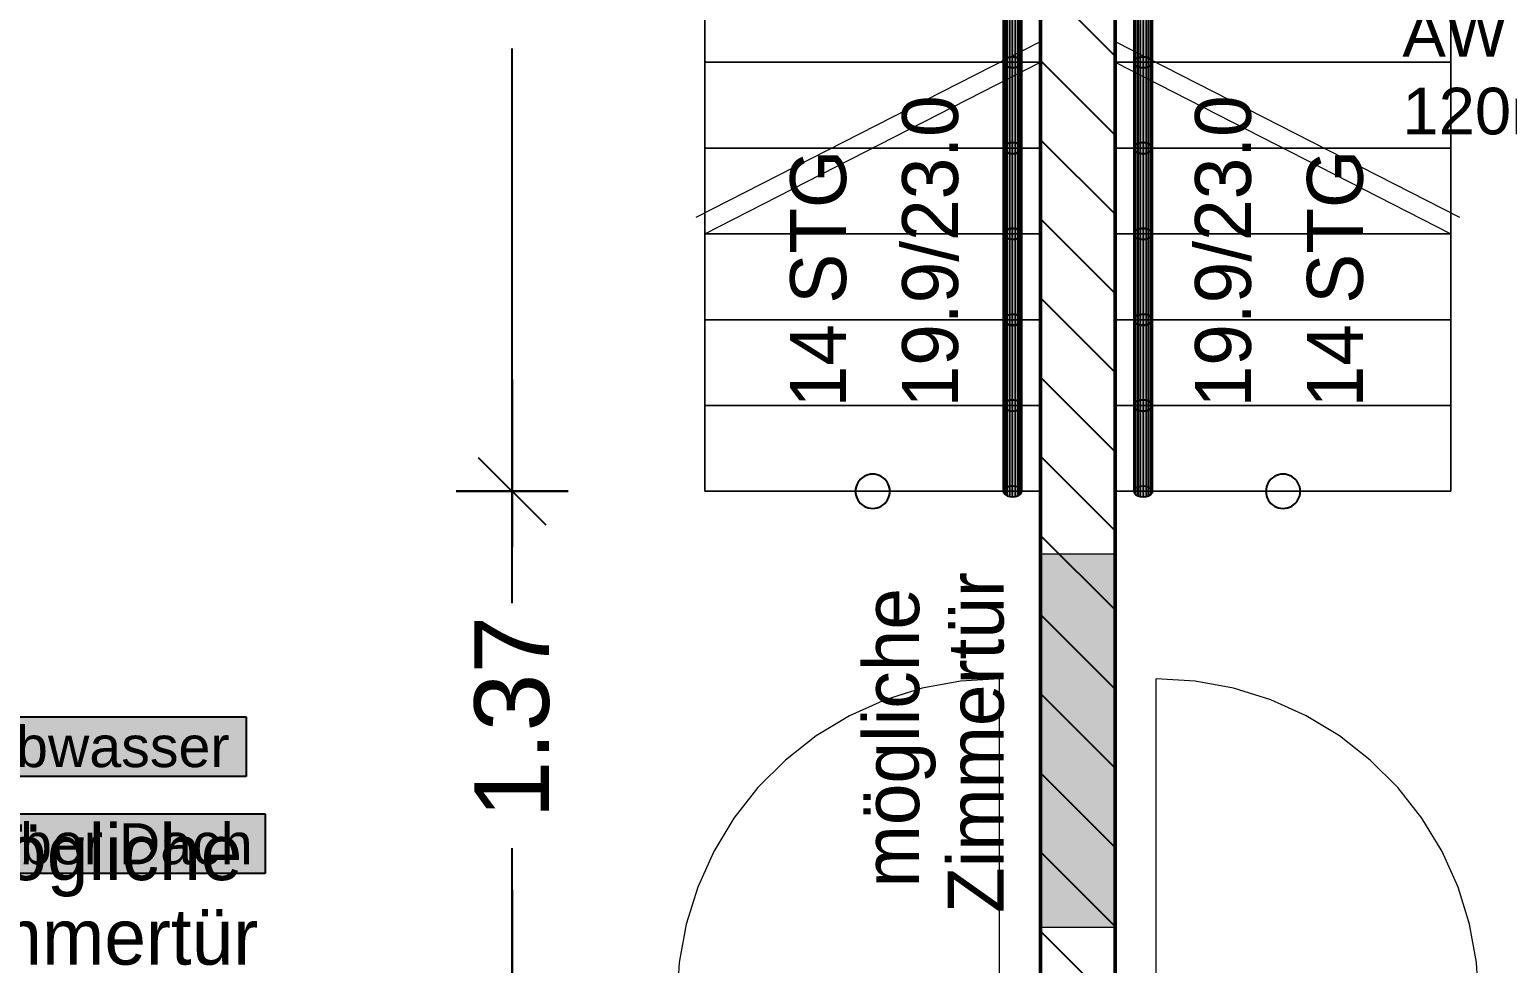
# Model space of a CAD drawing. Extents: x 0 to 756, y -25 to 420.
# Drawn here: x 202.4 to 281.6, y 265.6 to 315.7 of the extents above; entities that cross this region are included whole.
import ezdxf

# ---------------------------------------------------------------- set-up
doc = ezdxf.new("R2010")
doc.units = 0
doc.layers.get('0').update_dxf_attribs({"lineweight": 25})
doc.layers.get('DEFPOINTS').update_dxf_attribs({"lineweight": 25})
for name, color, linetype, lineweight in [('A_Innenwand', 7, 'Continuous', 25), ('Standard', 7, 'Continuous', 25), ('Text Allgemein', 7, 'Continuous', 13), ('Treppe', 7, 'Continuous', 13), ('Tür 2D', 7, 'Continuous', 13), ('Wand Holz nicht tragend', 7, 'Continuous', 13), ('Wand Holz tragend', 7, 'Continuous', 13), ('X_Text', 7, 'Continuous', 25)]:
    doc.layers.add(name, color=color, linetype=linetype, lineweight=lineweight)
doc.styles.get("Standard").update_dxf_attribs({"font": 'arial.ttf'})

# ---------------------------------------------------------------- blocks, each defined once
blk = doc.blocks.new('Referenz-A01I5YBJIE')
at = {"layer": 'DEFPOINTS', "color": 0, "linetype": 'Continuous', "lineweight": -2, "ltscale": 0.25}
for p, q in [((228.285, 290.934), (228.285, 290.934)), ((238.607, 290.934), (238.607, 290.934)), ((238.607, 290.934), (238.607, 290.934)), ((278.607, 290.934), (278.607, 290.934)), ((278.607, 290.934), (278.607, 290.934))]:
    blk.add_line(p, q, dxfattribs=at)
at = {"layer": 'Standard', "color": 0, "lineweight": -2}
for p, q in [((254.607, 318.534), (254.607, 313.934)), ((254.632, 314.026), (254.632, 318.626)), ((254.703, 314.11), (254.703, 318.71)), ((254.813, 314.176), (254.813, 318.776)), ((254.953, 314.218), (254.953, 318.818)), ((255.107, 314.233), (255.107, 318.833)), ((255.262, 314.218), (255.262, 318.818)), ((255.401, 314.176), (255.401, 318.776)), ((255.512, 314.11), (255.512, 318.71)), ((255.583, 314.026), (255.583, 318.626)), ((255.607, 313.934), (255.607, 318.534)), ((261.607, 318.534), (261.607, 313.934)), ((261.632, 318.626), (261.632, 314.026)), ((261.703, 318.71), (261.703, 314.11)), ((261.813, 318.776), (261.813, 314.176)), ((261.953, 318.818), (261.953, 314.218)), ((262.107, 318.833), (262.107, 314.233)), ((262.262, 318.818), (262.262, 314.218)), ((262.401, 318.776), (262.401, 314.176)), ((262.512, 318.71), (262.512, 314.11)), ((262.583, 318.626), (262.583, 314.026)), ((262.607, 313.934), (262.607, 318.534)), ((254.632, 313.842), (254.632, 318.442)), ((254.703, 313.758), (254.703, 318.358)), ((254.813, 313.692), (254.813, 318.292)), ((254.953, 313.65), (254.953, 318.25)), ((255.107, 313.635), (255.107, 318.235)), ((255.262, 313.65), (255.262, 318.25)), ((255.401, 313.692), (255.401, 318.292)), ((255.512, 313.758), (255.512, 318.358)), ((255.583, 313.842), (255.583, 318.442)), ((261.632, 318.442), (261.632, 313.842)), ((261.703, 318.358), (261.703, 313.758)), ((261.813, 318.292), (261.813, 313.692)), ((261.953, 318.25), (261.953, 313.65)), ((262.107, 318.235), (262.107, 313.635)), ((262.262, 318.25), (262.262, 313.65)), ((262.401, 318.292), (262.401, 313.692)), ((262.512, 318.358), (262.512, 313.758)), ((262.583, 318.442), (262.583, 313.842)), ((228.285, 290.934), (228.285, 314.676)), ((254.632, 314.026), (254.607, 313.934)), ((254.607, 313.934), (254.632, 314.026)), ((254.632, 313.842), (254.607, 313.934)), ((254.607, 313.934), (254.607, 309.334)), ((254.607, 313.934), (254.632, 313.842)), ((254.703, 314.11), (254.632, 314.026)), ((254.632, 314.026), (254.703, 314.11)), ((254.632, 309.426), (254.632, 314.026)), ((254.632, 309.242), (254.632, 313.842)), ((254.703, 313.758), (254.632, 313.842)), ((254.632, 313.842), (254.703, 313.758)), ((254.813, 314.176), (254.703, 314.11)), ((254.703, 314.11), (254.813, 314.176)), ((254.703, 309.51), (254.703, 314.11)), ((254.703, 309.158), (254.703, 313.758)), ((254.813, 313.692), (254.703, 313.758)), ((254.703, 313.758), (254.813, 313.692)), ((254.953, 314.218), (254.813, 314.176)), ((254.813, 314.176), (254.953, 314.218)), ((254.813, 309.576), (254.813, 314.176)), ((255.107, 314.233), (254.953, 314.218)), ((254.953, 314.218), (255.107, 314.233)), ((254.953, 309.618), (254.953, 314.218)), ((255.262, 314.218), (255.107, 314.233)), ((255.107, 309.633), (255.107, 314.233)), ((255.107, 314.233), (255.262, 314.218)), ((255.401, 314.176), (255.262, 314.218)), ((255.262, 309.618), (255.262, 314.218)), ((255.262, 314.218), (255.401, 314.176)), ((255.512, 314.11), (255.401, 314.176)), ((255.401, 309.576), (255.401, 314.176)), ((255.401, 314.176), (255.512, 314.11)), ((255.512, 313.758), (255.401, 313.692)), ((255.401, 313.692), (255.512, 313.758)), ((255.583, 314.026), (255.512, 314.11)), ((255.512, 309.51), (255.512, 314.11)), ((255.512, 314.11), (255.583, 314.026)), ((255.583, 313.842), (255.512, 313.758)), ((255.512, 313.758), (255.583, 313.842)), ((255.512, 309.158), (255.512, 313.758)), ((255.607, 313.934), (255.583, 314.026)), ((255.583, 309.426), (255.583, 314.026)), ((255.583, 314.026), (255.607, 313.934)), ((255.607, 313.934), (255.583, 313.842)), ((255.583, 313.842), (255.607, 313.934)), ((255.583, 309.242), (255.583, 313.842)), ((255.607, 309.334), (255.607, 313.934)), ((261.632, 314.026), (261.607, 313.934)), ((261.607, 313.934), (261.632, 314.026)), ((261.607, 313.934), (261.607, 309.334)), ((261.632, 313.842), (261.607, 313.934)), ((261.607, 313.934), (261.632, 313.842)), ((261.703, 314.11), (261.632, 314.026)), ((261.632, 314.026), (261.703, 314.11)), ((261.632, 314.026), (261.632, 309.426)), ((261.632, 313.842), (261.632, 309.242)), ((261.703, 313.758), (261.632, 313.842)), ((261.632, 313.842), (261.703, 313.758)), ((261.813, 314.176), (261.703, 314.11)), ((261.703, 314.11), (261.813, 314.176)), ((261.703, 314.11), (261.703, 309.51)), ((261.703, 313.758), (261.703, 309.158)), ((261.813, 313.692), (261.703, 313.758)), ((261.703, 313.758), (261.813, 313.692)), ((261.953, 314.218), (261.813, 314.176)), ((261.813, 314.176), (261.953, 314.218)), ((261.813, 314.176), (261.813, 309.576)), ((262.107, 314.233), (261.953, 314.218)), ((261.953, 314.218), (262.107, 314.233)), ((261.953, 314.218), (261.953, 309.618)), ((262.262, 314.218), (262.107, 314.233)), ((262.107, 314.233), (262.107, 309.633)), ((262.107, 314.233), (262.262, 314.218)), ((262.401, 314.176), (262.262, 314.218)), ((262.262, 314.218), (262.262, 309.618)), ((262.262, 314.218), (262.401, 314.176)), ((262.512, 314.11), (262.401, 314.176)), ((262.401, 314.176), (262.401, 309.576)), ((262.401, 314.176), (262.512, 314.11)), ((262.512, 313.758), (262.401, 313.692)), ((262.401, 313.692), (262.512, 313.758)), ((262.583, 314.026), (262.512, 314.11)), ((262.512, 314.11), (262.512, 309.51)), ((262.512, 314.11), (262.583, 314.026)), ((262.583, 313.842), (262.512, 313.758)), ((262.512, 313.758), (262.583, 313.842)), ((262.512, 313.758), (262.512, 309.158)), ((262.607, 313.934), (262.583, 314.026)), ((262.583, 314.026), (262.583, 309.426)), ((262.583, 314.026), (262.607, 313.934)), ((262.607, 313.934), (262.583, 313.842)), ((262.583, 313.842), (262.607, 313.934)), ((262.583, 313.842), (262.583, 309.242)), ((262.607, 309.334), (262.607, 313.934)), ((254.813, 309.092), (254.813, 313.692)), ((254.953, 313.65), (254.813, 313.692)), ((254.813, 313.692), (254.953, 313.65)), ((254.953, 309.05), (254.953, 313.65)), ((255.107, 313.635), (254.953, 313.65)), ((254.953, 313.65), (255.107, 313.635)), ((255.262, 313.65), (255.107, 313.635)), ((255.107, 313.635), (255.262, 313.65)), ((255.107, 309.035), (255.107, 313.635)), ((255.401, 313.692), (255.262, 313.65)), ((255.262, 313.65), (255.401, 313.692)), ((255.262, 309.05), (255.262, 313.65)), ((255.401, 309.092), (255.401, 313.692)), ((261.813, 313.692), (261.813, 309.092)), ((261.953, 313.65), (261.813, 313.692)), ((261.813, 313.692), (261.953, 313.65)), ((261.953, 313.65), (261.953, 309.05)), ((262.107, 313.635), (261.953, 313.65)), ((261.953, 313.65), (262.107, 313.635)), ((262.262, 313.65), (262.107, 313.635)), ((262.107, 313.635), (262.262, 313.65)), ((262.107, 313.635), (262.107, 309.035)), ((262.401, 313.692), (262.262, 313.65)), ((262.262, 313.65), (262.401, 313.692)), ((262.262, 313.65), (262.262, 309.05)), ((262.401, 313.692), (262.401, 309.092)), ((254.632, 309.426), (254.607, 309.334)), ((254.607, 309.334), (254.632, 309.426)), ((254.632, 309.242), (254.607, 309.334)), ((254.607, 309.334), (254.607, 304.734)), ((254.607, 309.334), (254.632, 309.242)), ((254.703, 309.51), (254.632, 309.426)), ((254.632, 309.426), (254.703, 309.51)), ((254.632, 304.826), (254.632, 309.426)), ((254.632, 304.642), (254.632, 309.242)), ((254.703, 309.158), (254.632, 309.242)), ((254.632, 309.242), (254.703, 309.158)), ((254.813, 309.576), (254.703, 309.51)), ((254.703, 309.51), (254.813, 309.576)), ((254.703, 304.91), (254.703, 309.51)), ((254.703, 304.558), (254.703, 309.158)), ((254.813, 309.092), (254.703, 309.158)), ((254.703, 309.158), (254.813, 309.092)), ((254.953, 309.618), (254.813, 309.576)), ((254.813, 309.576), (254.953, 309.618)), ((254.813, 304.976), (254.813, 309.576)), ((254.813, 304.492), (254.813, 309.092)), ((254.953, 309.05), (254.813, 309.092)), ((254.813, 309.092), (254.953, 309.05)), ((255.107, 309.633), (254.953, 309.618)), ((254.953, 309.618), (255.107, 309.633)), ((254.953, 305.018), (254.953, 309.618)), ((254.953, 304.45), (254.953, 309.05)), ((255.107, 309.035), (254.953, 309.05)), ((254.953, 309.05), (255.107, 309.035)), ((255.262, 309.618), (255.107, 309.633)), ((255.107, 305.033), (255.107, 309.633)), ((255.107, 309.633), (255.262, 309.618)), ((255.262, 309.05), (255.107, 309.035)), ((255.107, 309.035), (255.262, 309.05)), ((255.107, 304.435), (255.107, 309.035)), ((255.401, 309.576), (255.262, 309.618)), ((255.262, 305.018), (255.262, 309.618)), ((255.262, 309.618), (255.401, 309.576)), ((255.401, 309.092), (255.262, 309.05)), ((255.262, 309.05), (255.401, 309.092)), ((255.262, 304.45), (255.262, 309.05)), ((255.512, 309.51), (255.401, 309.576)), ((255.401, 304.976), (255.401, 309.576)), ((255.401, 309.576), (255.512, 309.51)), ((255.512, 309.158), (255.401, 309.092)), ((255.401, 309.092), (255.512, 309.158)), ((255.401, 304.492), (255.401, 309.092)), ((255.583, 309.426), (255.512, 309.51)), ((255.512, 304.91), (255.512, 309.51)), ((255.512, 309.51), (255.583, 309.426)), ((255.583, 309.242), (255.512, 309.158)), ((255.512, 309.158), (255.583, 309.242)), ((255.512, 304.558), (255.512, 309.158)), ((255.607, 309.334), (255.583, 309.426)), ((255.583, 304.826), (255.583, 309.426)), ((255.583, 309.426), (255.607, 309.334)), ((255.607, 309.334), (255.583, 309.242)), ((255.583, 309.242), (255.607, 309.334)), ((255.583, 304.642), (255.583, 309.242)), ((255.607, 304.734), (255.607, 309.334)), ((261.632, 309.426), (261.607, 309.334)), ((261.607, 309.334), (261.632, 309.426)), ((261.607, 309.334), (261.607, 304.734)), ((261.632, 309.242), (261.607, 309.334)), ((261.607, 309.334), (261.632, 309.242)), ((261.703, 309.51), (261.632, 309.426)), ((261.632, 309.426), (261.703, 309.51)), ((261.632, 309.426), (261.632, 304.826)), ((261.632, 309.242), (261.632, 304.642)), ((261.703, 309.158), (261.632, 309.242)), ((261.632, 309.242), (261.703, 309.158)), ((261.813, 309.576), (261.703, 309.51)), ((261.703, 309.51), (261.813, 309.576)), ((261.703, 309.51), (261.703, 304.91)), ((261.703, 309.158), (261.703, 304.558)), ((261.813, 309.092), (261.703, 309.158)), ((261.703, 309.158), (261.813, 309.092)), ((261.953, 309.618), (261.813, 309.576)), ((261.813, 309.576), (261.953, 309.618)), ((261.813, 309.576), (261.813, 304.976)), ((261.813, 309.092), (261.813, 304.492)), ((261.953, 309.05), (261.813, 309.092)), ((261.813, 309.092), (261.953, 309.05)), ((262.107, 309.633), (261.953, 309.618)), ((261.953, 309.618), (262.107, 309.633)), ((261.953, 309.618), (261.953, 305.018)), ((261.953, 309.05), (261.953, 304.45)), ((262.107, 309.035), (261.953, 309.05)), ((261.953, 309.05), (262.107, 309.035)), ((262.262, 309.618), (262.107, 309.633)), ((262.107, 309.633), (262.107, 305.033)), ((262.107, 309.633), (262.262, 309.618)), ((262.262, 309.05), (262.107, 309.035)), ((262.107, 309.035), (262.262, 309.05)), ((262.107, 309.035), (262.107, 304.435)), ((262.401, 309.576), (262.262, 309.618)), ((262.262, 309.618), (262.262, 305.018)), ((262.262, 309.618), (262.401, 309.576)), ((262.401, 309.092), (262.262, 309.05)), ((262.262, 309.05), (262.401, 309.092)), ((262.262, 309.05), (262.262, 304.45)), ((262.512, 309.51), (262.401, 309.576)), ((262.401, 309.576), (262.401, 304.976)), ((262.401, 309.576), (262.512, 309.51)), ((262.512, 309.158), (262.401, 309.092)), ((262.401, 309.092), (262.512, 309.158)), ((262.401, 309.092), (262.401, 304.492)), ((262.583, 309.426), (262.512, 309.51)), ((262.512, 309.51), (262.512, 304.91)), ((262.512, 309.51), (262.583, 309.426)), ((262.583, 309.242), (262.512, 309.158)), ((262.512, 309.158), (262.583, 309.242)), ((262.512, 309.158), (262.512, 304.558)), ((262.607, 309.334), (262.583, 309.426)), ((262.583, 309.426), (262.583, 304.826)), ((262.583, 309.426), (262.607, 309.334)), ((262.607, 309.334), (262.583, 309.242)), ((262.583, 309.242), (262.607, 309.334)), ((262.583, 309.242), (262.583, 304.642)), ((262.607, 304.734), (262.607, 309.334)), ((254.953, 305.018), (254.813, 304.976)), ((254.813, 304.976), (254.953, 305.018)), ((255.107, 305.033), (254.953, 305.018)), ((254.953, 305.018), (255.107, 305.033)), ((254.953, 300.418), (254.953, 305.018)), ((255.262, 305.018), (255.107, 305.033)), ((255.107, 300.433), (255.107, 305.033)), ((255.107, 305.033), (255.262, 305.018)), ((255.401, 304.976), (255.262, 305.018)), ((255.262, 300.418), (255.262, 305.018)), ((255.262, 305.018), (255.401, 304.976)), ((261.953, 305.018), (261.813, 304.976)), ((261.813, 304.976), (261.953, 305.018)), ((262.107, 305.033), (261.953, 305.018)), ((261.953, 305.018), (262.107, 305.033)), ((261.953, 305.018), (261.953, 300.418)), ((262.262, 305.018), (262.107, 305.033)), ((262.107, 305.033), (262.107, 300.433)), ((262.107, 305.033), (262.262, 305.018)), ((262.401, 304.976), (262.262, 305.018)), ((262.262, 305.018), (262.262, 300.418)), ((262.262, 305.018), (262.401, 304.976)), ((254.632, 304.826), (254.607, 304.734)), ((254.607, 304.734), (254.632, 304.826)), ((254.632, 304.642), (254.607, 304.734)), ((254.607, 304.734), (254.607, 300.134)), ((254.607, 304.734), (254.632, 304.642)), ((254.703, 304.91), (254.632, 304.826)), ((254.632, 304.826), (254.703, 304.91)), ((254.632, 300.226), (254.632, 304.826)), ((254.632, 300.042), (254.632, 304.642)), ((254.703, 304.558), (254.632, 304.642)), ((254.632, 304.642), (254.703, 304.558)), ((254.813, 304.976), (254.703, 304.91)), ((254.703, 304.91), (254.813, 304.976)), ((254.703, 300.31), (254.703, 304.91)), ((254.703, 299.958), (254.703, 304.558)), ((254.813, 304.492), (254.703, 304.558)), ((254.703, 304.558), (254.813, 304.492)), ((254.813, 300.376), (254.813, 304.976)), ((254.813, 299.892), (254.813, 304.492)), ((254.953, 304.45), (254.813, 304.492)), ((254.813, 304.492), (254.953, 304.45)), ((254.953, 299.85), (254.953, 304.45)), ((255.107, 304.435), (254.953, 304.45)), ((254.953, 304.45), (255.107, 304.435)), ((255.262, 304.45), (255.107, 304.435)), ((255.107, 304.435), (255.262, 304.45)), ((255.107, 299.835), (255.107, 304.435)), ((255.401, 304.492), (255.262, 304.45)), ((255.262, 304.45), (255.401, 304.492)), ((255.262, 299.85), (255.262, 304.45)), ((255.512, 304.91), (255.401, 304.976)), ((255.401, 300.376), (255.401, 304.976)), ((255.401, 304.976), (255.512, 304.91)), ((255.512, 304.558), (255.401, 304.492)), ((255.401, 304.492), (255.512, 304.558)), ((255.401, 299.892), (255.401, 304.492)), ((255.583, 304.826), (255.512, 304.91)), ((255.512, 300.31), (255.512, 304.91)), ((255.512, 304.91), (255.583, 304.826)), ((255.583, 304.642), (255.512, 304.558)), ((255.512, 304.558), (255.583, 304.642)), ((255.512, 299.958), (255.512, 304.558)), ((255.607, 304.734), (255.583, 304.826)), ((255.583, 300.226), (255.583, 304.826)), ((255.583, 304.826), (255.607, 304.734)), ((255.607, 304.734), (255.583, 304.642)), ((255.583, 304.642), (255.607, 304.734)), ((255.583, 300.042), (255.583, 304.642)), ((255.607, 300.134), (255.607, 304.734)), ((261.632, 304.826), (261.607, 304.734)), ((261.607, 304.734), (261.632, 304.826)), ((261.607, 304.734), (261.607, 300.134)), ((261.632, 304.642), (261.607, 304.734)), ((261.607, 304.734), (261.632, 304.642)), ((261.703, 304.91), (261.632, 304.826)), ((261.632, 304.826), (261.703, 304.91)), ((261.632, 304.826), (261.632, 300.226)), ((261.632, 304.642), (261.632, 300.042)), ((261.703, 304.558), (261.632, 304.642)), ((261.632, 304.642), (261.703, 304.558)), ((261.813, 304.976), (261.703, 304.91)), ((261.703, 304.91), (261.813, 304.976)), ((261.703, 304.91), (261.703, 300.31)), ((261.703, 304.558), (261.703, 299.958)), ((261.813, 304.492), (261.703, 304.558)), ((261.703, 304.558), (261.813, 304.492)), ((261.813, 304.976), (261.813, 300.376)), ((261.813, 304.492), (261.813, 299.892)), ((261.953, 304.45), (261.813, 304.492)), ((261.813, 304.492), (261.953, 304.45)), ((261.953, 304.45), (261.953, 299.85)), ((262.107, 304.435), (261.953, 304.45)), ((261.953, 304.45), (262.107, 304.435)), ((262.262, 304.45), (262.107, 304.435)), ((262.107, 304.435), (262.262, 304.45)), ((262.107, 304.435), (262.107, 299.835)), ((262.401, 304.492), (262.262, 304.45)), ((262.262, 304.45), (262.401, 304.492)), ((262.262, 304.45), (262.262, 299.85)), ((262.512, 304.91), (262.401, 304.976)), ((262.401, 304.976), (262.401, 300.376)), ((262.401, 304.976), (262.512, 304.91)), ((262.512, 304.558), (262.401, 304.492)), ((262.401, 304.492), (262.512, 304.558)), ((262.401, 304.492), (262.401, 299.892)), ((262.583, 304.826), (262.512, 304.91)), ((262.512, 304.91), (262.512, 300.31)), ((262.512, 304.91), (262.583, 304.826)), ((262.583, 304.642), (262.512, 304.558)), ((262.512, 304.558), (262.583, 304.642)), ((262.512, 304.558), (262.512, 299.958)), ((262.607, 304.734), (262.583, 304.826)), ((262.583, 304.826), (262.583, 300.226)), ((262.583, 304.826), (262.607, 304.734)), ((262.607, 304.734), (262.583, 304.642)), ((262.583, 304.642), (262.607, 304.734)), ((262.583, 304.642), (262.583, 300.042)), ((262.607, 300.134), (262.607, 304.734)), ((254.703, 300.31), (254.632, 300.226)), ((254.632, 300.226), (254.703, 300.31)), ((254.813, 300.376), (254.703, 300.31)), ((254.703, 300.31), (254.813, 300.376)), ((254.703, 295.71), (254.703, 300.31)), ((254.953, 300.418), (254.813, 300.376)), ((254.813, 300.376), (254.953, 300.418)), ((254.813, 295.776), (254.813, 300.376)), ((255.107, 300.433), (254.953, 300.418)), ((254.953, 300.418), (255.107, 300.433)), ((254.953, 295.818), (254.953, 300.418)), ((255.262, 300.418), (255.107, 300.433)), ((255.107, 295.833), (255.107, 300.433)), ((255.107, 300.433), (255.262, 300.418)), ((255.401, 300.376), (255.262, 300.418)), ((255.262, 295.818), (255.262, 300.418)), ((255.262, 300.418), (255.401, 300.376)), ((255.512, 300.31), (255.401, 300.376)), ((255.401, 295.776), (255.401, 300.376)), ((255.401, 300.376), (255.512, 300.31)), ((255.583, 300.226), (255.512, 300.31)), ((255.512, 295.71), (255.512, 300.31)), ((255.512, 300.31), (255.583, 300.226)), ((261.703, 300.31), (261.632, 300.226)), ((261.632, 300.226), (261.703, 300.31)), ((261.813, 300.376), (261.703, 300.31)), ((261.703, 300.31), (261.813, 300.376)), ((261.703, 300.31), (261.703, 295.71)), ((261.953, 300.418), (261.813, 300.376)), ((261.813, 300.376), (261.953, 300.418)), ((261.813, 300.376), (261.813, 295.776)), ((262.107, 300.433), (261.953, 300.418)), ((261.953, 300.418), (262.107, 300.433)), ((261.953, 300.418), (261.953, 295.818)), ((262.262, 300.418), (262.107, 300.433)), ((262.107, 300.433), (262.107, 295.833)), ((262.107, 300.433), (262.262, 300.418)), ((262.401, 300.376), (262.262, 300.418)), ((262.262, 300.418), (262.262, 295.818)), ((262.262, 300.418), (262.401, 300.376)), ((262.512, 300.31), (262.401, 300.376)), ((262.401, 300.376), (262.401, 295.776)), ((262.401, 300.376), (262.512, 300.31)), ((262.583, 300.226), (262.512, 300.31)), ((262.512, 300.31), (262.512, 295.71)), ((262.512, 300.31), (262.583, 300.226)), ((254.632, 300.226), (254.607, 300.134)), ((254.607, 300.134), (254.632, 300.226)), ((254.632, 300.042), (254.607, 300.134)), ((254.607, 300.134), (254.607, 295.534)), ((254.607, 300.134), (254.632, 300.042)), ((254.632, 295.626), (254.632, 300.226)), ((254.632, 295.442), (254.632, 300.042)), ((254.703, 299.958), (254.632, 300.042)), ((254.632, 300.042), (254.703, 299.958)), ((254.703, 295.358), (254.703, 299.958)), ((254.813, 299.892), (254.703, 299.958)), ((254.703, 299.958), (254.813, 299.892)), ((254.813, 295.292), (254.813, 299.892)), ((254.953, 299.85), (254.813, 299.892)), ((254.813, 299.892), (254.953, 299.85)), ((254.953, 295.25), (254.953, 299.85)), ((255.107, 299.835), (254.953, 299.85)), ((254.953, 299.85), (255.107, 299.835)), ((255.262, 299.85), (255.107, 299.835)), ((255.107, 299.835), (255.262, 299.85)), ((255.107, 295.235), (255.107, 299.835)), ((255.401, 299.892), (255.262, 299.85)), ((255.262, 299.85), (255.401, 299.892)), ((255.262, 295.25), (255.262, 299.85)), ((255.512, 299.958), (255.401, 299.892)), ((255.401, 299.892), (255.512, 299.958)), ((255.401, 295.292), (255.401, 299.892)), ((255.583, 300.042), (255.512, 299.958)), ((255.512, 299.958), (255.583, 300.042)), ((255.512, 295.358), (255.512, 299.958)), ((255.607, 300.134), (255.583, 300.226)), ((255.583, 295.626), (255.583, 300.226)), ((255.583, 300.226), (255.607, 300.134)), ((255.607, 300.134), (255.583, 300.042)), ((255.583, 300.042), (255.607, 300.134)), ((255.583, 295.442), (255.583, 300.042)), ((255.607, 295.534), (255.607, 300.134)), ((261.632, 300.226), (261.607, 300.134)), ((261.607, 300.134), (261.632, 300.226)), ((261.607, 300.134), (261.607, 295.534)), ((261.632, 300.042), (261.607, 300.134)), ((261.607, 300.134), (261.632, 300.042)), ((261.632, 300.226), (261.632, 295.626)), ((261.632, 300.042), (261.632, 295.442)), ((261.703, 299.958), (261.632, 300.042)), ((261.632, 300.042), (261.703, 299.958)), ((261.703, 299.958), (261.703, 295.358)), ((261.813, 299.892), (261.703, 299.958)), ((261.703, 299.958), (261.813, 299.892)), ((261.813, 299.892), (261.813, 295.292)), ((261.953, 299.85), (261.813, 299.892)), ((261.813, 299.892), (261.953, 299.85)), ((261.953, 299.85), (261.953, 295.25)), ((262.107, 299.835), (261.953, 299.85)), ((261.953, 299.85), (262.107, 299.835)), ((262.262, 299.85), (262.107, 299.835)), ((262.107, 299.835), (262.262, 299.85)), ((262.107, 299.835), (262.107, 295.235)), ((262.401, 299.892), (262.262, 299.85)), ((262.262, 299.85), (262.401, 299.892)), ((262.262, 299.85), (262.262, 295.25)), ((262.512, 299.958), (262.401, 299.892)), ((262.401, 299.892), (262.512, 299.958)), ((262.401, 299.892), (262.401, 295.292)), ((262.583, 300.042), (262.512, 299.958)), ((262.512, 299.958), (262.583, 300.042)), ((262.512, 299.958), (262.512, 295.358)), ((262.607, 300.134), (262.583, 300.226)), ((262.583, 300.226), (262.583, 295.626)), ((262.583, 300.226), (262.607, 300.134)), ((262.607, 300.134), (262.583, 300.042)), ((262.583, 300.042), (262.607, 300.134)), ((262.583, 300.042), (262.583, 295.442)), ((262.607, 295.534), (262.607, 300.134)), ((228.285, 296.934), (228.285, 287.934)), ((254.632, 295.626), (254.607, 295.534)), ((254.607, 295.534), (254.632, 295.626)), ((254.632, 295.442), (254.607, 295.534)), ((254.607, 295.534), (254.607, 290.934)), ((254.607, 295.534), (254.632, 295.442)), ((254.703, 295.71), (254.632, 295.626)), ((254.632, 295.626), (254.703, 295.71)), ((254.632, 291.026), (254.632, 295.626)), ((254.813, 295.776), (254.703, 295.71)), ((254.703, 295.71), (254.813, 295.776)), ((254.703, 291.11), (254.703, 295.71)), ((254.953, 295.818), (254.813, 295.776)), ((254.813, 295.776), (254.953, 295.818)), ((254.813, 291.176), (254.813, 295.776)), ((255.107, 295.833), (254.953, 295.818)), ((254.953, 295.818), (255.107, 295.833)), ((254.953, 291.218), (254.953, 295.818)), ((255.262, 295.818), (255.107, 295.833)), ((255.107, 291.233), (255.107, 295.833)), ((255.107, 295.833), (255.262, 295.818)), ((255.401, 295.776), (255.262, 295.818)), ((255.262, 291.218), (255.262, 295.818)), ((255.262, 295.818), (255.401, 295.776)), ((255.512, 295.71), (255.401, 295.776)), ((255.401, 291.176), (255.401, 295.776)), ((255.401, 295.776), (255.512, 295.71)), ((255.583, 295.626), (255.512, 295.71)), ((255.512, 291.11), (255.512, 295.71)), ((255.512, 295.71), (255.583, 295.626)), ((255.607, 295.534), (255.583, 295.626)), ((255.583, 291.026), (255.583, 295.626)), ((255.583, 295.626), (255.607, 295.534)), ((255.607, 295.534), (255.583, 295.442)), ((255.583, 295.442), (255.607, 295.534)), ((255.607, 290.934), (255.607, 295.534)), ((261.632, 295.626), (261.607, 295.534)), ((261.607, 295.534), (261.632, 295.626)), ((261.607, 295.534), (261.607, 290.934)), ((261.632, 295.442), (261.607, 295.534)), ((261.607, 295.534), (261.632, 295.442)), ((261.703, 295.71), (261.632, 295.626)), ((261.632, 295.626), (261.703, 295.71)), ((261.632, 295.626), (261.632, 291.026)), ((261.813, 295.776), (261.703, 295.71)), ((261.703, 295.71), (261.813, 295.776)), ((261.703, 295.71), (261.703, 291.11)), ((261.953, 295.818), (261.813, 295.776)), ((261.813, 295.776), (261.953, 295.818)), ((261.813, 295.776), (261.813, 291.176)), ((262.107, 295.833), (261.953, 295.818)), ((261.953, 295.818), (262.107, 295.833)), ((261.953, 295.818), (261.953, 291.218)), ((262.262, 295.818), (262.107, 295.833)), ((262.107, 295.833), (262.107, 291.233)), ((262.107, 295.833), (262.262, 295.818)), ((262.401, 295.776), (262.262, 295.818)), ((262.262, 295.818), (262.262, 291.218)), ((262.262, 295.818), (262.401, 295.776)), ((262.512, 295.71), (262.401, 295.776)), ((262.401, 295.776), (262.401, 291.176)), ((262.401, 295.776), (262.512, 295.71)), ((262.583, 295.626), (262.512, 295.71)), ((262.512, 295.71), (262.512, 291.11)), ((262.512, 295.71), (262.583, 295.626)), ((262.607, 295.534), (262.583, 295.626)), ((262.583, 295.626), (262.583, 291.026)), ((262.583, 295.626), (262.607, 295.534)), ((262.607, 295.534), (262.583, 295.442)), ((262.583, 295.442), (262.607, 295.534)), ((262.607, 290.934), (262.607, 295.534)), ((254.632, 290.842), (254.632, 295.442)), ((254.703, 295.358), (254.632, 295.442)), ((254.632, 295.442), (254.703, 295.358)), ((254.703, 290.758), (254.703, 295.358)), ((254.813, 295.292), (254.703, 295.358)), ((254.703, 295.358), (254.813, 295.292)), ((254.813, 290.692), (254.813, 295.292)), ((254.953, 295.25), (254.813, 295.292)), ((254.813, 295.292), (254.953, 295.25)), ((254.953, 290.65), (254.953, 295.25)), ((255.107, 295.235), (254.953, 295.25)), ((254.953, 295.25), (255.107, 295.235)), ((255.262, 295.25), (255.107, 295.235)), ((255.107, 295.235), (255.262, 295.25)), ((255.107, 290.635), (255.107, 295.235)), ((255.401, 295.292), (255.262, 295.25)), ((255.262, 295.25), (255.401, 295.292)), ((255.262, 290.65), (255.262, 295.25)), ((255.512, 295.358), (255.401, 295.292)), ((255.401, 295.292), (255.512, 295.358)), ((255.401, 290.692), (255.401, 295.292)), ((255.583, 295.442), (255.512, 295.358)), ((255.512, 295.358), (255.583, 295.442)), ((255.512, 290.758), (255.512, 295.358)), ((255.583, 290.842), (255.583, 295.442)), ((261.632, 295.442), (261.632, 290.842)), ((261.703, 295.358), (261.632, 295.442)), ((261.632, 295.442), (261.703, 295.358)), ((261.703, 295.358), (261.703, 290.758)), ((261.813, 295.292), (261.703, 295.358)), ((261.703, 295.358), (261.813, 295.292)), ((261.813, 295.292), (261.813, 290.692)), ((261.953, 295.25), (261.813, 295.292)), ((261.813, 295.292), (261.953, 295.25)), ((261.953, 295.25), (261.953, 290.65)), ((262.107, 295.235), (261.953, 295.25)), ((261.953, 295.25), (262.107, 295.235)), ((262.262, 295.25), (262.107, 295.235)), ((262.107, 295.235), (262.262, 295.25)), ((262.107, 295.235), (262.107, 290.635)), ((262.401, 295.292), (262.262, 295.25)), ((262.262, 295.25), (262.401, 295.292)), ((262.262, 295.25), (262.262, 290.65)), ((262.512, 295.358), (262.401, 295.292)), ((262.401, 295.292), (262.512, 295.358)), ((262.401, 295.292), (262.401, 290.692)), ((262.583, 295.442), (262.512, 295.358)), ((262.512, 295.358), (262.583, 295.442)), ((262.512, 295.358), (262.512, 290.758)), ((262.583, 295.442), (262.583, 290.842)), ((228.285, 284.934), (228.285, 293.934)), ((230.085, 289.134), (226.485, 292.734)), ((226.485, 292.734), (230.085, 289.134)), ((231.285, 290.934), (225.285, 290.934)), ((225.285, 290.934), (231.285, 290.934)), ((228.285, 284.999), (228.285, 290.934)), ((254.607, 290.934), (254.632, 291.026)), ((254.607, 290.934), (254.632, 290.842)), ((254.632, 291.026), (254.703, 291.11)), ((254.632, 290.842), (254.703, 290.758)), ((254.703, 291.11), (254.813, 291.176)), ((254.703, 290.758), (254.813, 290.692)), ((254.813, 291.176), (254.953, 291.218)), ((254.953, 291.218), (255.107, 291.233)), ((255.107, 291.233), (255.262, 291.218)), ((255.262, 291.218), (255.401, 291.176)), ((255.401, 291.176), (255.512, 291.11)), ((255.401, 290.692), (255.512, 290.758)), ((255.512, 291.11), (255.583, 291.026)), ((255.512, 290.758), (255.583, 290.842)), ((255.583, 291.026), (255.607, 290.934)), ((255.583, 290.842), (255.607, 290.934)), ((261.607, 290.934), (261.632, 291.026)), ((261.607, 290.934), (261.632, 290.842)), ((261.632, 291.026), (261.703, 291.11)), ((261.632, 290.842), (261.703, 290.758)), ((261.703, 291.11), (261.813, 291.176)), ((261.703, 290.758), (261.813, 290.692)), ((261.813, 291.176), (261.953, 291.218)), ((261.953, 291.218), (262.107, 291.233)), ((262.107, 291.233), (262.262, 291.218)), ((262.262, 291.218), (262.401, 291.176)), ((262.401, 291.176), (262.512, 291.11)), ((262.401, 290.692), (262.512, 290.758)), ((262.512, 291.11), (262.583, 291.026)), ((262.512, 290.758), (262.583, 290.842)), ((262.583, 291.026), (262.607, 290.934)), ((262.583, 290.842), (262.607, 290.934)), ((254.813, 290.692), (254.953, 290.65)), ((254.953, 290.65), (255.107, 290.635)), ((255.107, 290.635), (255.262, 290.65)), ((255.262, 290.65), (255.401, 290.692)), ((261.813, 290.692), (261.953, 290.65)), ((261.953, 290.65), (262.107, 290.635)), ((262.107, 290.635), (262.262, 290.65)), ((262.262, 290.65), (262.401, 290.692)), ((228.285, 263.578), (228.285, 271.799)), ((228.285, 269.578), (228.285, 260.578))]:
    blk.add_line(p, q, dxfattribs=at)
at = {"layer": 'Standard', "color": 0, "lineweight": 13}
for p, q in [((260.607, 287.562), (256.607, 287.562)), ((256.607, 287.562), (256.607, 267.562)), ((260.607, 267.562), (260.607, 287.562)), ((256.607, 267.562), (260.607, 267.562))]:
    blk.add_line(p, q, dxfattribs=at)
for points in [[(260.607, 267.562), (256.607, 267.562), (256.607, 287.562)], [(260.607, 267.562), (260.607, 287.562), (256.607, 287.562)], [(260.607, 287.562), (256.607, 287.562), (260.607, 287.562)], [(256.607, 267.562), (260.607, 267.562), (256.607, 267.562)]]:
    blk.add_solid(points, dxfattribs=at)
at = {"layer": 'Treppe', "color": 0}
for p, q in [((238.607, 318.534), (238.607, 313.934)), ((238.607, 313.934), (238.607, 318.534)), ((256.607, 313.934), (256.607, 318.534)), ((256.607, 318.534), (256.607, 313.934)), ((260.607, 318.534), (260.607, 313.934)), ((260.607, 313.934), (260.607, 318.534)), ((278.607, 313.934), (278.607, 318.534)), ((278.607, 318.534), (278.607, 313.934)), ((238.152, 305.624), (256.607, 315.057)), ((260.607, 315.057), (279.062, 305.624)), ((238.607, 313.934), (238.607, 309.334)), ((256.607, 313.934), (238.607, 313.934)), ((238.607, 313.934), (256.607, 313.934)), ((238.607, 309.334), (238.607, 313.934)), ((238.607, 313.934), (238.607, 313.934)), ((238.607, 313.934), (256.607, 313.934)), ((256.607, 313.934), (238.607, 313.934)), ((238.607, 313.934), (238.607, 313.934)), ((238.607, 304.734), (256.607, 313.934)), ((256.607, 309.334), (256.607, 313.934)), ((256.607, 313.934), (256.607, 309.334)), ((256.607, 313.934), (256.607, 313.934)), ((256.607, 313.934), (256.607, 313.934)), ((278.607, 313.934), (260.607, 313.934)), ((260.607, 313.934), (260.607, 309.334)), ((260.607, 313.934), (278.607, 313.934)), ((260.607, 309.334), (260.607, 313.934)), ((260.607, 313.934), (260.607, 313.934)), ((260.607, 313.934), (278.607, 313.934)), ((278.607, 313.934), (260.607, 313.934)), ((260.607, 313.934), (260.607, 313.934)), ((260.607, 313.934), (278.607, 304.734)), ((278.607, 309.334), (278.607, 313.934)), ((278.607, 313.934), (278.607, 309.334)), ((278.607, 313.934), (278.607, 313.934)), ((278.607, 313.934), (278.607, 313.934)), ((238.607, 309.334), (238.607, 304.734)), ((256.607, 309.334), (238.607, 309.334)), ((238.607, 309.334), (256.607, 309.334)), ((238.607, 304.734), (238.607, 309.334)), ((238.607, 309.334), (238.607, 309.334)), ((238.607, 309.334), (256.607, 309.334)), ((256.607, 309.334), (238.607, 309.334)), ((238.607, 309.334), (238.607, 309.334)), ((256.607, 304.734), (256.607, 309.334)), ((256.607, 309.334), (256.607, 304.734)), ((256.607, 309.334), (256.607, 309.334)), ((256.607, 309.334), (256.607, 309.334)), ((278.607, 309.334), (260.607, 309.334)), ((260.607, 309.334), (260.607, 304.734)), ((260.607, 309.334), (278.607, 309.334)), ((260.607, 304.734), (260.607, 309.334)), ((260.607, 309.334), (260.607, 309.334)), ((260.607, 309.334), (278.607, 309.334)), ((278.607, 309.334), (260.607, 309.334)), ((260.607, 309.334), (260.607, 309.334)), ((278.607, 304.734), (278.607, 309.334)), ((278.607, 309.334), (278.607, 304.734)), ((278.607, 309.334), (278.607, 309.334)), ((278.607, 309.334), (278.607, 309.334)), ((238.607, 304.734), (238.607, 300.134)), ((256.607, 304.734), (238.607, 304.734)), ((238.607, 304.734), (256.607, 304.734)), ((238.607, 300.134), (238.607, 304.734)), ((238.607, 304.734), (238.607, 304.734)), ((238.607, 304.734), (256.607, 304.734)), ((256.607, 304.734), (238.607, 304.734)), ((238.607, 304.734), (238.607, 304.734)), ((256.607, 300.134), (256.607, 304.734)), ((256.607, 304.734), (256.607, 300.134)), ((256.607, 304.734), (256.607, 304.734)), ((256.607, 304.734), (256.607, 304.734)), ((278.607, 304.734), (260.607, 304.734)), ((260.607, 304.734), (260.607, 300.134)), ((260.607, 304.734), (278.607, 304.734)), ((260.607, 300.134), (260.607, 304.734)), ((260.607, 304.734), (260.607, 304.734)), ((260.607, 304.734), (278.607, 304.734)), ((278.607, 304.734), (260.607, 304.734)), ((260.607, 304.734), (260.607, 304.734)), ((278.607, 300.134), (278.607, 304.734)), ((278.607, 304.734), (278.607, 300.134)), ((278.607, 304.734), (278.607, 304.734)), ((278.607, 304.734), (278.607, 304.734)), ((238.607, 300.134), (238.607, 295.534)), ((256.607, 300.134), (238.607, 300.134)), ((238.607, 300.134), (256.607, 300.134)), ((238.607, 295.534), (238.607, 300.134)), ((238.607, 300.134), (238.607, 300.134)), ((238.607, 300.134), (256.607, 300.134)), ((256.607, 300.134), (238.607, 300.134)), ((238.607, 300.134), (238.607, 300.134)), ((256.607, 295.534), (256.607, 300.134)), ((256.607, 300.134), (256.607, 295.534)), ((256.607, 300.134), (256.607, 300.134)), ((256.607, 300.134), (256.607, 300.134)), ((278.607, 300.134), (260.607, 300.134)), ((260.607, 300.134), (260.607, 295.534)), ((260.607, 300.134), (278.607, 300.134)), ((260.607, 295.534), (260.607, 300.134)), ((260.607, 300.134), (260.607, 300.134)), ((260.607, 300.134), (278.607, 300.134)), ((278.607, 300.134), (260.607, 300.134)), ((260.607, 300.134), (260.607, 300.134)), ((278.607, 295.534), (278.607, 300.134)), ((278.607, 300.134), (278.607, 295.534)), ((278.607, 300.134), (278.607, 300.134)), ((278.607, 300.134), (278.607, 300.134)), ((238.607, 295.534), (238.607, 290.934)), ((256.607, 295.534), (238.607, 295.534)), ((238.607, 295.534), (256.607, 295.534)), ((238.607, 290.934), (238.607, 295.534)), ((238.607, 295.534), (238.607, 295.534)), ((238.607, 295.534), (256.607, 295.534)), ((256.607, 295.534), (238.607, 295.534)), ((238.607, 295.534), (238.607, 295.534)), ((256.607, 290.934), (256.607, 295.534)), ((256.607, 295.534), (256.607, 290.934)), ((256.607, 295.534), (256.607, 295.534)), ((256.607, 295.534), (256.607, 295.534)), ((278.607, 295.534), (260.607, 295.534)), ((260.607, 295.534), (260.607, 290.934)), ((260.607, 295.534), (278.607, 295.534)), ((260.607, 290.934), (260.607, 295.534)), ((260.607, 295.534), (260.607, 295.534)), ((260.607, 295.534), (278.607, 295.534)), ((278.607, 295.534), (260.607, 295.534)), ((260.607, 295.534), (260.607, 295.534)), ((278.607, 290.934), (278.607, 295.534)), ((278.607, 295.534), (278.607, 290.934)), ((278.607, 295.534), (278.607, 295.534)), ((278.607, 295.534), (278.607, 295.534)), ((238.607, 290.934), (256.607, 290.934)), ((256.607, 290.934), (238.607, 290.934)), ((238.607, 290.934), (238.607, 290.934)), ((256.607, 290.934), (256.607, 290.934)), ((260.607, 290.934), (278.607, 290.934)), ((278.607, 290.934), (260.607, 290.934)), ((260.607, 290.934), (260.607, 290.934)), ((278.607, 290.934), (278.607, 290.934))]:
    blk.add_line(p, q, dxfattribs=at)
at = {"layer": 'Treppe', "color": 0, "lineweight": -2}
for p, q in [((246.957, 291.584), (246.877, 291.494)), ((247.047, 291.664), (246.957, 291.584)), ((247.147, 291.731), (247.047, 291.664)), ((247.255, 291.784), (247.147, 291.731)), ((247.369, 291.823), (247.255, 291.784)), ((247.487, 291.846), (247.369, 291.823)), ((247.607, 291.854), (247.487, 291.846)), ((247.727, 291.846), (247.607, 291.854)), ((247.845, 291.823), (247.727, 291.846)), ((247.959, 291.784), (247.845, 291.823)), ((248.067, 291.731), (247.959, 291.784)), ((248.167, 291.664), (248.067, 291.731)), ((248.258, 291.584), (248.167, 291.664)), ((248.337, 291.494), (248.258, 291.584)), ((268.957, 291.584), (268.877, 291.494)), ((269.047, 291.664), (268.957, 291.584)), ((269.147, 291.731), (269.047, 291.664)), ((269.255, 291.784), (269.147, 291.731)), ((269.369, 291.823), (269.255, 291.784)), ((269.487, 291.846), (269.369, 291.823)), ((269.607, 291.854), (269.487, 291.846)), ((269.727, 291.846), (269.607, 291.854)), ((269.845, 291.823), (269.727, 291.846)), ((269.959, 291.784), (269.845, 291.823)), ((270.067, 291.731), (269.959, 291.784)), ((270.167, 291.664), (270.067, 291.731)), ((270.258, 291.584), (270.167, 291.664)), ((270.337, 291.494), (270.258, 291.584)), ((246.695, 291.054), (246.687, 290.934)), ((246.687, 290.934), (246.695, 290.814)), ((246.719, 291.172), (246.695, 291.054)), ((246.695, 290.814), (246.719, 290.696)), ((246.757, 291.286), (246.719, 291.172)), ((246.81, 291.394), (246.757, 291.286)), ((246.877, 291.494), (246.81, 291.394)), ((248.404, 291.394), (248.337, 291.494)), ((248.457, 291.286), (248.404, 291.394)), ((248.496, 291.172), (248.457, 291.286)), ((248.519, 291.054), (248.496, 291.172)), ((248.496, 290.696), (248.519, 290.814)), ((248.527, 290.934), (248.519, 291.054)), ((248.519, 290.814), (248.527, 290.934)), ((268.695, 291.054), (268.687, 290.934)), ((268.687, 290.934), (268.695, 290.814)), ((268.719, 291.172), (268.695, 291.054)), ((268.695, 290.814), (268.719, 290.696)), ((268.757, 291.286), (268.719, 291.172)), ((268.81, 291.394), (268.757, 291.286)), ((268.877, 291.494), (268.81, 291.394)), ((270.404, 291.394), (270.337, 291.494)), ((270.457, 291.286), (270.404, 291.394)), ((270.496, 291.172), (270.457, 291.286)), ((270.519, 291.054), (270.496, 291.172)), ((270.496, 290.696), (270.519, 290.814)), ((270.527, 290.934), (270.519, 291.054)), ((270.519, 290.814), (270.527, 290.934)), ((246.719, 290.696), (246.757, 290.582)), ((246.757, 290.582), (246.81, 290.474)), ((246.81, 290.474), (246.877, 290.374)), ((246.877, 290.374), (246.957, 290.283)), ((246.957, 290.283), (247.047, 290.204)), ((247.047, 290.204), (247.147, 290.137)), ((247.147, 290.137), (247.255, 290.084)), ((247.255, 290.084), (247.369, 290.045)), ((247.369, 290.045), (247.487, 290.022)), ((247.487, 290.022), (247.607, 290.014)), ((247.607, 290.014), (247.727, 290.022)), ((247.727, 290.022), (247.845, 290.045)), ((247.845, 290.045), (247.959, 290.084)), ((247.959, 290.084), (248.067, 290.137)), ((248.067, 290.137), (248.167, 290.204)), ((248.167, 290.204), (248.258, 290.283)), ((248.258, 290.283), (248.337, 290.374)), ((248.337, 290.374), (248.404, 290.474)), ((248.404, 290.474), (248.457, 290.582)), ((248.457, 290.582), (248.496, 290.696)), ((268.719, 290.696), (268.757, 290.582)), ((268.757, 290.582), (268.81, 290.474)), ((268.81, 290.474), (268.877, 290.374)), ((268.877, 290.374), (268.957, 290.283)), ((268.957, 290.283), (269.047, 290.204)), ((269.047, 290.204), (269.147, 290.137)), ((269.147, 290.137), (269.255, 290.084)), ((269.255, 290.084), (269.369, 290.045)), ((269.369, 290.045), (269.487, 290.022)), ((269.487, 290.022), (269.607, 290.014)), ((269.607, 290.014), (269.727, 290.022)), ((269.727, 290.022), (269.845, 290.045)), ((269.845, 290.045), (269.959, 290.084)), ((269.959, 290.084), (270.067, 290.137)), ((270.067, 290.137), (270.167, 290.204)), ((270.167, 290.204), (270.258, 290.283)), ((270.258, 290.283), (270.337, 290.374)), ((270.337, 290.374), (270.404, 290.474)), ((270.404, 290.474), (270.457, 290.582)), ((270.457, 290.582), (270.496, 290.696))]:
    blk.add_line(p, q, dxfattribs=at)
at = {"layer": 'Tür 2D', "color": 0, "linetype": 'Continuous', "ltscale": 0.13}
for p, q in [((252.322, 280.752), (250.267, 280.375)), ((254.407, 280.878), (252.322, 280.752)), ((254.407, 263.578), (254.407, 280.878)), ((262.807, 263.578), (262.807, 280.878)), ((264.892, 280.752), (262.807, 280.878)), ((266.947, 280.375), (264.892, 280.752)), ((248.273, 279.754), (246.367, 278.896)), ((250.267, 280.375), (248.273, 279.754)), ((268.942, 279.754), (266.947, 280.375)), ((270.847, 278.896), (268.942, 279.754)), ((246.367, 278.896), (244.58, 277.815)), ((272.635, 277.815), (270.847, 278.896)), ((244.58, 277.815), (242.935, 276.527)), ((274.279, 276.527), (272.635, 277.815)), ((242.935, 276.527), (241.458, 275.05)), ((275.756, 275.05), (274.279, 276.527)), ((241.458, 275.05), (240.17, 273.405)), ((277.045, 273.405), (275.756, 275.05)), ((240.17, 273.405), (239.089, 271.618)), ((278.126, 271.618), (277.045, 273.405)), ((239.089, 271.618), (238.231, 269.713)), ((278.983, 269.713), (278.126, 271.618)), ((238.231, 269.713), (237.61, 267.718)), ((279.604, 267.718), (278.983, 269.713)), ((237.61, 267.718), (237.233, 265.663)), ((279.981, 265.663), (279.604, 267.718)), ((237.233, 265.663), (237.107, 263.578)), ((280.107, 263.578), (279.981, 265.663))]:
    blk.add_line(p, q, dxfattribs=at)
at = {"layer": 'Wand Holz nicht tragend', "color": 0, "lineweight": 50}
for p, q in [((256.607, 376.578), (256.607, 263.578)), ((256.607, 263.578), (256.607, 376.578)), ((260.607, 263.578), (260.607, 376.578)), ((260.607, 376.578), (260.607, 263.578))]:
    blk.add_line(p, q, dxfattribs=at)
at = {"layer": 'Standard', "color": 0, "lineweight": -2, "insert": (226.253, 273.395), "char_height": 4, "attachment_point": 1, "rotation": 90}
blk.add_mtext('{\\fArial;1.37}', dxfattribs=at)
at = {"layer": 'Text Allgemein', "color": 0, "char_height": 3, "attachment_point": 1, "rotation": 90}
for s, insert in [('{\\fPosterama Text Light;Zimmertür}', (251.628, 268.321)), ('{\\fPosterama Text Light;mögliche}', (247.098, 269.692))]:
    blk.add_mtext(s, dxfattribs=dict(at, insert=insert))
at = {"layer": 'Text Allgemein', "color": 0, "char_height": 3, "attachment_point": 1}
for s, insert in [('{\\fPosterama Text Light;mögliche}', (197.767, 273.087)), ('{\\fPosterama Text Light;Zimmertür}', (196.396, 268.557))]:
    blk.add_mtext(s, dxfattribs=dict(at, insert=insert))
at = {"layer": 'Wand Holz tragend', "color": 0, "lineweight": -2, "char_height": 3, "attachment_point": 1, "rotation": 90}
for s, insert in [('{\\fPosterama Text Light;19.9/23.0}', (249.184, 295.434)), ('{\\fPosterama Text Light;19.9/23.0}', (264.884, 295.434)), ('{\\fPosterama Text Light;STG}', (243.184, 300.994)), ('{\\fPosterama Text Light;STG}', (270.884, 300.994)), ('{\\fPosterama Text Light;14}', (243.184, 295.434)), ('{\\fPosterama Text Light;14}', (270.884, 295.434))]:
    blk.add_mtext(s, dxfattribs=dict(at, insert=insert))
blk = doc.blocks.new('Wand-A01I5YCTIE', base_point=(256.607, 263.578))
at = {"color": 0, "linetype": 'ByBlock', "lineweight": -2, "ltscale": 0.25}
for p, q in [((256.607, 376.578), (256.607, 263.578)), ((260.607, 376.578), (260.607, 263.578))]:
    blk.add_line(p, q, dxfattribs=at)
at = {"color": 0, "lineweight": -2}
for p, q in [((256.607, 318.27), (260.607, 314.27)), ((256.607, 314.027), (260.607, 310.027)), ((256.607, 309.785), (260.607, 305.785)), ((256.607, 305.542), (260.607, 301.542)), ((256.607, 301.299), (260.607, 297.299)), ((256.607, 297.057), (260.607, 293.057)), ((256.607, 292.814), (260.607, 288.814)), ((256.607, 288.571), (260.607, 284.571)), ((256.607, 284.329), (260.607, 280.329)), ((256.607, 280.086), (260.607, 276.086)), ((256.607, 275.844), (260.607, 271.844)), ((256.607, 271.601), (260.607, 267.601)), ((256.607, 267.358), (260.388, 263.578))]:
    blk.add_line(p, q, dxfattribs=at)
blk = doc.blocks.new('Bauteilbeschriftung-A01I5YIZIE', base_point=(183.354, 267.091))
at = {"color": 0, "lineweight": -2}
for p, q in [((185.62, 273.637), (215.035, 273.637)), ((185.62, 270.437), (185.62, 273.637)), ((215.035, 273.637), (215.035, 270.437)), ((215.035, 270.437), (185.62, 270.437))]:
    blk.add_line(p, q, dxfattribs=at)
at = {"color": 0, "linetype": 'ByBlock', "lineweight": -2, "ltscale": 0.25}
blk.add_line((185.62, 270.437), (183.354, 267.091), dxfattribs=at)
at = {"color": 7, "linetype": 'ByBlock', "lineweight": -2, "ltscale": 0.25, "true_color": 0xffffff}
for points in [[(185.62, 270.437), (215.035, 270.437), (185.62, 273.637)], [(215.035, 270.437), (185.62, 273.637), (215.035, 273.637)]]:
    blk.add_solid(points, dxfattribs=at)
at = {"color": 0, "linetype": 'ByBlock', "lineweight": -2, "ltscale": 0.25}
for points in [[(184.807, 268.522), (183.956, 268.522), (184.144, 268.971)], [(183.354, 267.091), (184.807, 268.522), (183.956, 268.522)]]:
    blk.add_solid(points, dxfattribs=at)
at = {"color": 0, "linetype": 'ByBlock', "lineweight": -2, "ltscale": 0.25, "insert": (186.353, 273.137), "char_height": 2.2, "attachment_point": 1}
blk.add_mtext('{\\fArial;Belüftung über Dach}', dxfattribs=at)
blk = doc.blocks.new('Bauteilbeschriftung-A01I5YJ1IE', base_point=(179.447, 263.345))
at = {"color": 0, "lineweight": -2}
for p, q in [((184.044, 278.846), (214.027, 278.846)), ((184.044, 275.646), (184.044, 278.846)), ((214.027, 278.846), (214.027, 275.646)), ((214.027, 275.646), (184.044, 275.646))]:
    blk.add_line(p, q, dxfattribs=at)
at = {"color": 0, "linetype": 'ByBlock', "lineweight": -2, "ltscale": 0.25}
blk.add_line((184.044, 275.646), (179.447, 263.345), dxfattribs=at)
at = {"color": 7, "linetype": 'ByBlock', "lineweight": -2, "ltscale": 0.25, "true_color": 0xffffff}
for points in [[(184.044, 275.646), (214.027, 275.646), (184.044, 278.846)], [(214.027, 275.646), (184.044, 278.846), (214.027, 278.846)]]:
    blk.add_solid(points, dxfattribs=at)
at = {"color": 0, "linetype": 'ByBlock', "lineweight": -2, "ltscale": 0.25}
for points in [[(179.447, 263.345), (180.522, 265.079), (179.727, 265.079)], [(180.522, 265.079), (179.727, 265.079), (179.773, 265.359)]]:
    blk.add_solid(points, dxfattribs=at)
at = {"color": 0, "linetype": 'ByBlock', "lineweight": -2, "ltscale": 0.25, "insert": (184.777, 278.346), "char_height": 2.2, "attachment_point": 1}
blk.add_mtext('{\\fArial;Fallleitung Abwasser}', dxfattribs=at)

msp = doc.modelspace()

# ---------------------------------------------------------------- block references
at = {"color": 8, "lineweight": 25, "ltscale": 0.25, "true_color": 0x808080}
msp.add_blockref('Referenz-A01I5YBJIE', (0, 0), dxfattribs=at)
at = {"layer": 'A_Innenwand', "ltscale": 0.25}
msp.add_blockref('Wand-A01I5YCTIE', (256.607, 263.578), dxfattribs=at)
at = {"layer": 'X_Text', "color": 7, "ltscale": 0.25}
for name, p in [('Bauteilbeschriftung-A01I5YJ1IE', (179.447, 263.345)), ('Bauteilbeschriftung-A01I5YIZIE', (183.354, 267.091))]:
    msp.add_blockref(name, p, dxfattribs=at)

# ---------------------------------------------------------------- texts
at = {"layer": 'X_Text', "ltscale": 0.25, "char_height": 2.5, "attachment_point": 1}
for s, insert in [('{\\fArial;AW mit Isolierung }', (276.004, 316.745)), ('{\\fArial;120mm }', (276.004, 312.57))]:
    msp.add_mtext(s, dxfattribs=dict(at, insert=insert))

doc.saveas('drawing.dxf')
